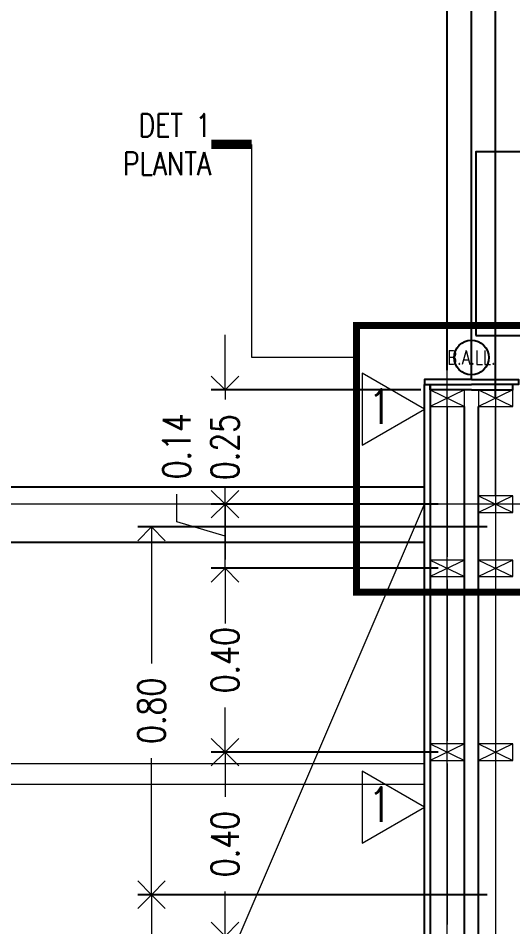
# Model space of a CAD drawing. Header units: metres. Extents: x -2 to 612, y -64 to 156.
# Drawn here: x 462.758 to 463.835, y 29.282 to 31.258 of the extents above; entities that cross this region are included whole.
import ezdxf

# ---------------------------------------------------------------- set-up
doc = ezdxf.new("R2010")
doc.units = ezdxf.units.M
doc.header["$LTSCALE"] = 5
doc.header["$MEASUREMENT"] = 0
doc.linetypes.add('HIDDEN', pattern=[0.375, 0.25, -0.125])
doc.layers.get('0').update_dxf_attribs({"color": 30})
doc.layers.get('DEFPOINTS').update_dxf_attribs({"color": 210})
for name, color, linetype, lineweight in [('A-ANNO-DIMS', 3, 'Continuous', 18), ('A-ANNO-SYMB', 3, 'Continuous', 18), ('A-ANNO-TEXT', 3, 'Continuous', 18), ('A-DETL-MCUT', 4, 'Continuous', 25), ('A-ELEV-IDEN', 3, 'Continuous', 18), ('A-ELEV-MBE2', 4, 'Continuous', 25), ('A-WALL-PATT', 8, 'Continuous', 18), ('A-WALL-STUD', 3, 'Continuous', 18)]:
    doc.layers.add(name, color=color, linetype=linetype, lineweight=lineweight)
doc.styles.add('E-ROMANS', font='romans.shx', dxfattribs={"width": 0.8})
doc.dimstyles.new('E-0050_ARW_12', dxfattribs={"dimscale": 0.001, "dimtxt": 60, "dimasz": 60, "dimexe": 30, "dimexo": 20, "dimgap": 30, "dimtad": 0, "dimzin": 0, "dimdsep": 46, "dimtxsty": 'E-ROMANS', "dimblk": 'OPEN90', "dimcen": 30, "dimclrd": 256, "dimclre": 256, "dimclrt": 256, "dimadec": 0, "dimazin": 0, "dimtfac": 1, "dimtmove": 1, "dimatfit": 3, "dimldrblk": 'OPEN90', "dimfxl": 1, "dimtfill": 1, "dimtolj": 1, "dimtzin": 0, "dimlwd": -1, "dimarcsym": 0})

# ---------------------------------------------------------------- blocks, each defined once
blk = doc.blocks.new('_Open90')
at = {"color": 0, "linetype": 'ByBlock', "lineweight": -2}
for p, q in [((-0.5, 0.5), (0, 0)), ((0, 0), (-1, 0)), ((0, 0), (-0.5, -0.5))]:
    blk.add_line(p, q, dxfattribs=at)
blk = doc.blocks.new('*D530')
at = {"layer": 'A-ANNO-DIMS', "lineweight": -2, "transparency": 16777216}
for p, q in [((463.672, 29.6615), (463.1782, 29.6615)), ((463.672, 29.2615), (463.1782, 29.2615))]:
    blk.add_line(p, q, dxfattribs=at)
at = {"layer": 'A-ANNO-DIMS', "transparency": 16777216}
for p, q in [((463.2082, 29.6015), (463.2082, 29.5647)), ((463.2082, 29.3215), (463.2082, 29.3584))]:
    blk.add_line(p, q, dxfattribs=at)
at = {"layer": 'DEFPOINTS', "color": 0, "transparency": 16777216}
for p in [(463.2082, 29.6615), (463.692, 29.6615), (463.692, 29.2615)]:
    blk.add_point(p, dxfattribs=at)
at = {"layer": 'A-ANNO-DIMS', "transparency": 16777216, "xscale": 0.06, "yscale": 0.06, "zscale": 0.06}
for p, rotation in [((463.2082, 29.6615), 90), ((463.2082, 29.2615), 270)]:
    blk.add_blockref('_Open90', p, dxfattribs=dict(at, rotation=rotation))
at = {"layer": 'A-ANNO-DIMS', "transparency": 16777216, "insert": (463.2082, 29.4615), "char_height": 0.06, "attachment_point": 5, "rotation": 90, "style": 'E-ROMANS', "bg_fill": 3, "box_fill_scale": 1.25, "bg_fill_color": 256, "bg_fill_true_color": 13158600, "bg_fill_transparency": 0}
blk.add_mtext('\\A1;0.40', dxfattribs=at)
blk = doc.blocks.new('*D531')
at = {"layer": 'A-ANNO-DIMS', "lineweight": -2, "transparency": 16777216}
for p, q in [((463.672, 30.0615), (463.1782, 30.0615)), ((463.672, 29.6615), (463.1782, 29.6615))]:
    blk.add_line(p, q, dxfattribs=at)
at = {"layer": 'A-ANNO-DIMS', "transparency": 16777216}
for p, q in [((463.2082, 30.0015), (463.2082, 29.9647)), ((463.2082, 29.7215), (463.2082, 29.7584))]:
    blk.add_line(p, q, dxfattribs=at)
at = {"layer": 'DEFPOINTS', "color": 0, "transparency": 16777216}
for p in [(463.2082, 30.0615), (463.692, 30.0615), (463.692, 29.6615)]:
    blk.add_point(p, dxfattribs=at)
at = {"layer": 'A-ANNO-DIMS', "transparency": 16777216, "xscale": 0.06, "yscale": 0.06, "zscale": 0.06}
for p, rotation in [((463.2082, 30.0615), 90), ((463.2082, 29.6615), 270)]:
    blk.add_blockref('_Open90', p, dxfattribs=dict(at, rotation=rotation))
at = {"layer": 'A-ANNO-DIMS', "transparency": 16777216, "insert": (463.2082, 29.8615), "char_height": 0.06, "attachment_point": 5, "rotation": 90, "style": 'E-ROMANS', "bg_fill": 3, "box_fill_scale": 1.25, "bg_fill_color": 256, "bg_fill_true_color": 13158600, "bg_fill_transparency": 0}
blk.add_mtext('\\A1;0.40', dxfattribs=at)
blk = doc.blocks.new('*D532')
at = {"layer": 'A-ANNO-DIMS', "transparency": 16777216}
for p, q in [((463.2082, 30.261), (463.2082, 30.321)), ((463.1032, 30.1628), (463.1032, 30.2228)), ((463.2082, 30.0615), (463.2082, 30.201)), ((463.2082, 30.0615), (463.2082, 30.201)), ((463.2082, 30.1313), (463.1032, 30.1628)), ((463.2082, 30.0015), (463.2082, 29.9415))]:
    blk.add_line(p, q, dxfattribs=at)
at = {"layer": 'A-ANNO-DIMS', "lineweight": -2, "transparency": 16777216}
for p, q in [((463.672, 30.201), (463.1782, 30.201)), ((463.672, 30.0615), (463.1782, 30.0615))]:
    blk.add_line(p, q, dxfattribs=at)
at = {"layer": 'DEFPOINTS', "color": 0, "transparency": 16777216}
for p in [(463.2082, 30.201), (463.692, 30.201), (463.692, 30.0615)]:
    blk.add_point(p, dxfattribs=at)
at = {"layer": 'A-ANNO-DIMS', "transparency": 16777216, "xscale": 0.06, "yscale": 0.06, "zscale": 0.06}
for p, rotation in [((463.2082, 30.201), 270), ((463.2082, 30.0615), 90)]:
    blk.add_blockref('_Open90', p, dxfattribs=dict(at, rotation=rotation))
at = {"layer": 'A-ANNO-DIMS', "transparency": 16777216, "insert": (463.1032, 30.3271), "char_height": 0.06, "attachment_point": 5, "rotation": 90, "style": 'E-ROMANS', "bg_fill": 3, "box_fill_scale": 1.25, "bg_fill_color": 256, "bg_fill_true_color": 13158600, "bg_fill_transparency": 0}
blk.add_mtext('\\A1;0.14', dxfattribs=at)
blk = doc.blocks.new('*D533')
at = {"layer": 'A-ANNO-DIMS', "transparency": 16777216}
for p, q in [((463.2082, 30.5095), (463.2082, 30.5695)), ((463.2082, 30.4495), (463.2082, 30.4284)), ((463.2082, 30.201), (463.2082, 30.2221)), ((463.2082, 30.141), (463.2082, 30.081))]:
    blk.add_line(p, q, dxfattribs=at)
at = {"layer": 'A-ANNO-DIMS', "lineweight": -2, "transparency": 16777216}
for p, q in [((463.6345, 30.4495), (463.1782, 30.4495)), ((463.672, 30.201), (463.1782, 30.201))]:
    blk.add_line(p, q, dxfattribs=at)
at = {"layer": 'DEFPOINTS', "color": 0, "transparency": 16777216}
for p in [(463.2082, 30.4495), (463.6545, 30.4495), (463.692, 30.201)]:
    blk.add_point(p, dxfattribs=at)
at = {"layer": 'A-ANNO-DIMS', "transparency": 16777216, "xscale": 0.06, "yscale": 0.06, "zscale": 0.06}
for p, rotation in [((463.2082, 30.4495), 270), ((463.2082, 30.201), 90)]:
    blk.add_blockref('_Open90', p, dxfattribs=dict(at, rotation=rotation))
at = {"layer": 'A-ANNO-DIMS', "transparency": 16777216, "insert": (463.2082, 30.3253), "char_height": 0.06, "attachment_point": 5, "rotation": 90, "style": 'E-ROMANS', "bg_fill": 3, "box_fill_scale": 1.25, "bg_fill_color": 256, "bg_fill_true_color": 13158600, "bg_fill_transparency": 0}
blk.add_mtext('\\A1;0.25', dxfattribs=at)
blk = doc.blocks.new('*D563')
at = {"layer": 'A-ANNO-DIMS', "lineweight": -2, "transparency": 16777216}
for p, q in [((463.7971, 30.4335), (463.7971, 31.4467)), ((466.8941, 30.2085), (466.8941, 31.4467))]:
    blk.add_line(p, q, dxfattribs=at)
at = {"layer": 'A-ANNO-DIMS', "transparency": 16777216}
for p, q in [((463.8571, 31.4167), (465.2424, 31.4167)), ((466.8341, 31.4167), (465.4487, 31.4167))]:
    blk.add_line(p, q, dxfattribs=at)
at = {"layer": 'DEFPOINTS', "color": 0, "transparency": 16777216}
for p in [(466.8941, 31.4167), (463.7971, 30.4135), (466.8941, 30.1885)]:
    blk.add_point(p, dxfattribs=at)
at = {"layer": 'A-ANNO-DIMS', "transparency": 16777216, "xscale": 0.06, "yscale": 0.06, "zscale": 0.06, "rotation": 180}
blk.add_blockref('_Open90', (463.7971, 31.4167), dxfattribs=at)
at = {"layer": 'A-ANNO-DIMS', "transparency": 16777216, "xscale": 0.06, "yscale": 0.06, "zscale": 0.06}
blk.add_blockref('_Open90', (466.8941, 31.4167), dxfattribs=at)
at = {"layer": 'A-ANNO-DIMS', "transparency": 16777216, "insert": (465.3456, 31.4167), "char_height": 0.06, "attachment_point": 5, "style": 'E-ROMANS', "bg_fill": 3, "box_fill_scale": 1.25, "bg_fill_color": 256, "bg_fill_true_color": 13158600, "bg_fill_transparency": 0}
blk.add_mtext('\\A1;3.10', dxfattribs=at)
blk = doc.blocks.new('*D538')
at = {"layer": 'A-ANNO-DIMS', "lineweight": -2, "transparency": 16777216}
for p, q in [((463.7785, 30.1515), (463.0183, 30.1515)), ((463.7785, 29.3515), (463.0183, 29.3515))]:
    blk.add_line(p, q, dxfattribs=at)
at = {"layer": 'A-ANNO-DIMS', "transparency": 16777216}
for p, q in [((463.0483, 30.0915), (463.0483, 29.8547)), ((463.0483, 29.4115), (463.0483, 29.6484))]:
    blk.add_line(p, q, dxfattribs=at)
at = {"layer": 'DEFPOINTS', "color": 0, "transparency": 16777216}
for p in [(463.7985, 30.1515), (463.0483, 29.3515), (463.7985, 29.3515)]:
    blk.add_point(p, dxfattribs=at)
at = {"layer": 'A-ANNO-DIMS', "transparency": 16777216, "xscale": 0.06, "yscale": 0.06, "zscale": 0.06}
for p, rotation in [((463.0483, 30.1515), 90), ((463.0483, 29.3515), 270)]:
    blk.add_blockref('_Open90', p, dxfattribs=dict(at, rotation=rotation))
at = {"layer": 'A-ANNO-DIMS', "transparency": 16777216, "insert": (463.0483, 29.7515), "char_height": 0.06, "attachment_point": 5, "rotation": 90, "style": 'E-ROMANS', "bg_fill": 3, "box_fill_scale": 1.25, "bg_fill_color": 256, "bg_fill_true_color": 13158600, "bg_fill_transparency": 0}
blk.add_mtext('\\A1;0.80', dxfattribs=at)
blk = doc.blocks.new('*D539')
at = {"layer": 'A-ANNO-DIMS', "lineweight": -2, "transparency": 16777216}
for p, q in [((463.7785, 29.3515), (463.0183, 29.3515)), ((463.7785, 28.6515), (463.0183, 28.6515))]:
    blk.add_line(p, q, dxfattribs=at)
at = {"layer": 'A-ANNO-DIMS', "transparency": 16777216}
for p, q in [((463.0483, 29.2915), (463.0483, 29.1047)), ((463.0483, 28.7115), (463.0483, 28.8984))]:
    blk.add_line(p, q, dxfattribs=at)
at = {"layer": 'DEFPOINTS', "color": 0, "transparency": 16777216}
for p in [(463.7985, 29.3515), (463.0483, 28.6515), (463.7985, 28.6515)]:
    blk.add_point(p, dxfattribs=at)
at = {"layer": 'A-ANNO-DIMS', "transparency": 16777216, "xscale": 0.06, "yscale": 0.06, "zscale": 0.06}
for p, rotation in [((463.0483, 29.3515), 90), ((463.0483, 28.6515), 270)]:
    blk.add_blockref('_Open90', p, dxfattribs=dict(at, rotation=rotation))
at = {"layer": 'A-ANNO-DIMS', "transparency": 16777216, "insert": (463.0483, 29.0015), "char_height": 0.06, "attachment_point": 5, "rotation": 90, "style": 'E-ROMANS', "bg_fill": 3, "box_fill_scale": 1.25, "bg_fill_color": 256, "bg_fill_true_color": 13158600, "bg_fill_transparency": 0}
blk.add_mtext('\\A1;0.70', dxfattribs=at)
blk = doc.blocks.new('*D1474')
at = {"layer": 'A-ANNO-DIMS', "lineweight": -2, "transparency": 16777216}
for p, q in [((460.595, 30.4816), (460.595, 33.0617)), ((463.692, 30.4926), (463.692, 33.0617))]:
    blk.add_line(p, q, dxfattribs=at)
at = {"layer": 'A-ANNO-DIMS', "transparency": 16777216}
for p, q in [((460.655, 33.0317), (462.0404, 33.0317)), ((463.632, 33.0317), (462.2467, 33.0317))]:
    blk.add_line(p, q, dxfattribs=at)
at = {"layer": 'DEFPOINTS', "color": 0, "transparency": 16777216}
for p in [(463.692, 33.0317), (463.692, 30.4726), (460.595, 30.4616)]:
    blk.add_point(p, dxfattribs=at)
at = {"layer": 'A-ANNO-DIMS', "transparency": 16777216, "xscale": 0.06, "yscale": 0.06, "zscale": 0.06, "rotation": 180}
blk.add_blockref('_Open90', (460.595, 33.0317), dxfattribs=at)
at = {"layer": 'A-ANNO-DIMS', "transparency": 16777216, "xscale": 0.06, "yscale": 0.06, "zscale": 0.06}
blk.add_blockref('_Open90', (463.692, 33.0317), dxfattribs=at)
at = {"layer": 'A-ANNO-DIMS', "transparency": 16777216, "insert": (462.1435, 33.0317), "char_height": 0.06, "attachment_point": 5, "style": 'E-ROMANS', "bg_fill": 3, "box_fill_scale": 1.25, "bg_fill_color": 256, "bg_fill_true_color": 13158600, "bg_fill_transparency": 0}
blk.add_mtext('\\A1;3.10', dxfattribs=at)
blk = doc.blocks.new('*D1475')
at = {"layer": 'A-ANNO-DIMS', "transparency": 16777216}
for p, q in [((463.7446, 33.0317), (463.7761, 33.1367)), ((463.7761, 33.1367), (463.8361, 33.1367)), ((463.632, 33.0317), (463.572, 33.0317)), ((463.692, 33.0317), (463.7971, 33.0317)), ((463.692, 33.0317), (463.7971, 33.0317)), ((463.8571, 33.0317), (463.9171, 33.0317))]:
    blk.add_line(p, q, dxfattribs=at)
at = {"layer": 'A-ANNO-DIMS', "lineweight": -2, "transparency": 16777216}
for p, q in [((463.692, 30.4926), (463.692, 33.0617)), ((463.7971, 30.4816), (463.7971, 33.0617))]:
    blk.add_line(p, q, dxfattribs=at)
at = {"layer": 'DEFPOINTS', "color": 0, "transparency": 16777216}
for p in [(463.7971, 33.0317), (463.692, 30.4726), (463.7971, 30.4616)]:
    blk.add_point(p, dxfattribs=at)
at = {"layer": 'A-ANNO-DIMS', "transparency": 16777216, "xscale": 0.06, "yscale": 0.06, "zscale": 0.06}
blk.add_blockref('_Open90', (463.692, 33.0317), dxfattribs=at)
at = {"layer": 'A-ANNO-DIMS', "transparency": 16777216, "xscale": 0.06, "yscale": 0.06, "zscale": 0.06, "rotation": 180}
blk.add_blockref('_Open90', (463.7971, 33.0317), dxfattribs=at)
at = {"layer": 'A-ANNO-DIMS', "transparency": 16777216, "insert": (463.9323, 33.1367), "char_height": 0.06, "attachment_point": 5, "style": 'E-ROMANS', "bg_fill": 3, "box_fill_scale": 1.25, "bg_fill_color": 256, "bg_fill_true_color": 13158600, "bg_fill_transparency": 0}
blk.add_mtext('\\A1;0.11', dxfattribs=at)
blk = doc.blocks.new('*D1476')
at = {"layer": 'A-ANNO-DIMS', "lineweight": -2, "transparency": 16777216}
for p, q in [((463.7971, 30.4816), (463.7971, 33.0617)), ((466.8941, 30.0565), (466.8941, 33.0617))]:
    blk.add_line(p, q, dxfattribs=at)
at = {"layer": 'A-ANNO-DIMS', "transparency": 16777216}
for p, q in [((463.8571, 33.0317), (465.2424, 33.0317)), ((466.8341, 33.0317), (465.4487, 33.0317))]:
    blk.add_line(p, q, dxfattribs=at)
at = {"layer": 'DEFPOINTS', "color": 0, "transparency": 16777216}
for p in [(466.8941, 33.0317), (463.7971, 30.4616), (466.8941, 30.0365)]:
    blk.add_point(p, dxfattribs=at)
at = {"layer": 'A-ANNO-DIMS', "transparency": 16777216, "xscale": 0.06, "yscale": 0.06, "zscale": 0.06, "rotation": 180}
blk.add_blockref('_Open90', (463.7971, 33.0317), dxfattribs=at)
at = {"layer": 'A-ANNO-DIMS', "transparency": 16777216, "xscale": 0.06, "yscale": 0.06, "zscale": 0.06}
blk.add_blockref('_Open90', (466.8941, 33.0317), dxfattribs=at)
at = {"layer": 'A-ANNO-DIMS', "transparency": 16777216, "insert": (465.3456, 33.0317), "char_height": 0.06, "attachment_point": 5, "style": 'E-ROMANS', "bg_fill": 3, "box_fill_scale": 1.25, "bg_fill_color": 256, "bg_fill_true_color": 13158600, "bg_fill_transparency": 0}
blk.add_mtext('\\A1;3.10', dxfattribs=at)

msp = doc.modelspace()

# ---------------------------------------------------------------- linework, layer by layer
at = {"layer": 'A-ANNO-SYMB', "linetype": 'HIDDEN'}
msp.add_line((463.74454, 30.47254), (463.74454, 32.95053), dxfattribs=at)
at = {"layer": 'A-ANNO-SYMB'}
msp.add_line((478.32254, 30.20104), (455.48822, 30.20104), dxfattribs=at)
at = {"layer": 'A-DETL-MCUT'}
for points in [[(463.74454, 30.47255), (463.84657, 30.47255), (463.84657, 30.46155), (463.74454, 30.46155)], [(463.74454, 30.44955), (463.83457, 30.44956), (463.83457, 30.46155), (463.74454, 30.46155)]]:
    msp.add_lwpolyline(points, dxfattribs=at)
at = {"layer": 'A-ELEV-MBE2'}
for p, q in [((463.74454, 30.47255), (463.74454, 32.95053)), ((463.74454, 30.47259), (463.74455, 32.95053)), ((463.75957, 23.00954), (463.75957, 30.41355))]:
    msp.add_line(p, q, dxfattribs=at)
at = {"layer": 'A-ELEV-MBE2', "ltscale": 0.05}
msp.add_lwpolyline([(463.75373, 30.56784), (464.15373, 30.56784), (464.15373, 30.96784), (463.75373, 30.96784)], close=True, dxfattribs=at)
msp.add_circle((463.74454, 30.52012), 0.0375, dxfattribs=at)

# ---------------------------------------------------------------- dimensions: what is measured, and where the dimension line sits
at = {"layer": 'A-ANNO-DIMS'}
dim = msp.add_linear_dim(base=(463.20824, 29.66153), p1=(463.69203, 29.26154), p2=(463.69203, 29.66153), angle=90, dimstyle='E-0050_ARW_12', dxfattribs=at)
dim.commit()
dim.dimension.update_dxf_attribs({"geometry": '*D530', "text_midpoint": (463.20824, 29.46154)})

# ---------------------------------------------------------------- next in the draw order: dimensions: what is measured, and where the dimension line sits
dim = msp.add_linear_dim(base=(466.89407, 31.41672), p1=(463.79707, 30.41353), p2=(466.89407, 30.18854), dimstyle='E-0050_ARW_12', dxfattribs=at)
dim.commit()
dim.dimension.update_dxf_attribs({"geometry": '*D563', "text_midpoint": (465.34557, 31.41672)})
dim = msp.add_linear_dim(base=(463.20824, 30.06153), p1=(463.69203, 29.66153), p2=(463.69203, 30.06153), angle=90, dimstyle='E-0050_ARW_12', dxfattribs=at)
dim.commit()
dim.dimension.update_dxf_attribs({"geometry": '*D531', "text_midpoint": (463.20824, 29.86153)})

# ---------------------------------------------------------------- next in the draw order: dimensions: what is measured, and where the dimension line sits
dim = msp.add_linear_dim(base=(463.20824, 30.20103), p1=(463.69203, 30.06153), p2=(463.69203, 30.20103), angle=90, dimstyle='E-0050_ARW_12', dxfattribs=at)
dim.commit()
dim.dimension.update_dxf_attribs({"geometry": '*D532', "text_midpoint": (463.10324, 30.25278)})

# ---------------------------------------------------------------- next in the draw order: dimensions: what is measured, and where the dimension line sits
dim = msp.add_linear_dim(base=(463.20824, 30.44955), p1=(463.69203, 30.20103), p2=(463.65453, 30.44955), angle=90, dimstyle='E-0050_ARW_12', dxfattribs=at)
dim.commit()
dim.dimension.update_dxf_attribs({"geometry": '*D533', "text_midpoint": (463.20824, 30.32529)})

# ---------------------------------------------------------------- next in the draw order: linework, layer by layer
at = {"layer": 'A-DETL-MCUT'}
for points in [[(463.74454, 30.47259), (463.64252, 30.47259), (463.64252, 30.46159), (463.74454, 30.46159)], [(463.74455, 30.44955), (463.65453, 30.44955), (463.65453, 30.46155), (463.74455, 30.46155)]]:
    msp.add_lwpolyline(points, dxfattribs=at)
at = {"layer": 'A-ELEV-MBE2'}
msp.add_line((460.65352, 30.23853), (463.64253, 30.23852), dxfattribs=at)
at = {"layer": 'A-WALL-STUD'}
for p, q in [((463.72953, 30.44955), (463.65453, 30.41355)), ((463.65453, 30.44955), (463.72953, 30.41355))]:
    msp.add_line(p, q, dxfattribs=at)
msp.add_lwpolyline([(463.72953, 30.44955), (463.65453, 30.44955), (463.65453, 30.41355), (463.72953, 30.41355)], close=True, dxfattribs=at)

# ---------------------------------------------------------------- next in the draw order: texts
at = {"layer": 'A-ANNO-TEXT', "insert": (463.74454, 30.52012), "char_height": 0.03, "attachment_point": 5, "style": 'E-ROMANS'}
msp.add_mtext('\\pi-0.09,l0.09,t0.09;B.A.LL.', dxfattribs=at)
at = {"layer": 'A-ANNO-TEXT', "insert": (463.54562, 30.41326), "char_height": 0.075, "attachment_point": 5, "rotation": 0.00048, "style": 'E-ROMANS'}
msp.add_mtext('\\pi-0.45,l0.45,t0.45;1', dxfattribs=at)

# ---------------------------------------------------------------- next in the draw order: dimensions: what is measured, and where the dimension line sits
at = {"layer": 'A-ANNO-DIMS'}
dim = msp.add_linear_dim(base=(463.04829, 29.35153), p1=(463.79852, 30.15153), p2=(463.79853, 29.35153), angle=90, dimstyle='E-0050_ARW_12', dxfattribs=at)
dim.commit()
dim.dimension.update_dxf_attribs({"geometry": '*D538', "text_midpoint": (463.04829, 29.75153)})

# ---------------------------------------------------------------- next in the draw order: linework, layer by layer
at = {"layer": 'A-ANNO-TEXT'}
msp.add_lwpolyline([(463.64252, 29.54199), (463.50666, 29.62043), (463.50666, 29.46355)], close=True, dxfattribs=at)
at = {"layer": 'A-ELEV-IDEN'}
for p, q in [((460.63251, 29.63656), (463.64251, 29.63657)), ((460.63251, 29.59156), (463.64251, 29.59157))]:
    msp.add_line(p, q, dxfattribs=at)
at = {"layer": 'A-ELEV-MBE2'}
msp.add_line((460.64251, 30.11853), (463.64253, 30.11852), dxfattribs=at)
at = {"layer": 'A-WALL-PATT', "ltscale": 0.1}
for p, q in [((463.69203, 30.41355), (463.69203, 30.08653)), ((463.69203, 30.03653), (463.69203, 29.68653))]:
    msp.add_line(p, q, dxfattribs=at)
at = {"layer": 'A-WALL-STUD'}
for p, q in [((463.72953, 30.07953), (463.65453, 30.04353)), ((463.65453, 30.07953), (463.72953, 30.04353)), ((463.72953, 29.67955), (463.65453, 29.64355)), ((463.65453, 29.67955), (463.72953, 29.64355)), ((463.72953, 29.67953), (463.65453, 29.64353)), ((463.65453, 29.67953), (463.72953, 29.64353)), ((463.83457, 29.67954), (463.75957, 29.64354)), ((463.75957, 29.67954), (463.83457, 29.64354))]:
    msp.add_line(p, q, dxfattribs=at)
for points in [[(463.72953, 30.07953), (463.65453, 30.07953), (463.65453, 30.04353), (463.72953, 30.04353)], [(463.72953, 29.67955), (463.65453, 29.67955), (463.65453, 29.64355), (463.72953, 29.64355)], [(463.72953, 29.67953), (463.65453, 29.67953), (463.65453, 29.64353), (463.72953, 29.64353)], [(463.83457, 29.67954), (463.75957, 29.67954), (463.75957, 29.64354), (463.83457, 29.64354)]]:
    msp.add_lwpolyline(points, close=True, dxfattribs=at)

# ---------------------------------------------------------------- next in the draw order: texts
at = {"layer": 'A-ANNO-TEXT', "insert": (463.54562, 29.54764), "char_height": 0.075, "attachment_point": 5, "rotation": 0.00048, "style": 'E-ROMANS'}
msp.add_mtext('\\pi-0.45,l0.45,t0.45;1', dxfattribs=at)

# ---------------------------------------------------------------- next in the draw order: dimensions: what is measured, and where the dimension line sits
at = {"layer": 'A-ANNO-DIMS'}
dim = msp.add_linear_dim(base=(463.04829, 28.65153), p1=(463.79853, 29.35153), p2=(463.79853, 28.65153), angle=90, dimstyle='E-0050_ARW_12', dxfattribs=at)
dim.commit()
dim.dimension.update_dxf_attribs({"geometry": '*D539', "text_midpoint": (463.04829, 29.00153)})

# ---------------------------------------------------------------- next in the draw order: linework, layer by layer
at = {"layer": 'A-ANNO-SYMB'}
for p, q in [((463.79707, 33.61894), (463.79707, 21.59535)), ((463.69203, 21.94694), (463.69203, 33.22033))]:
    msp.add_line(p, q, dxfattribs=at)
at = {"layer": 'A-DETL-MCUT'}
msp.add_lwpolyline([(463.64253, 29.26153), (463.64253, 30.46155), (463.65453, 30.46155), (463.65453, 29.26153)], close=True, dxfattribs=at)
at = {"layer": 'A-ELEV-IDEN'}
msp.add_line((460.65352, 23.23954), (463.64253, 30.20104), dxfattribs=at)
at = {"layer": 'A-ELEV-MBE2'}
for p, q in [((463.72953, 23.00954), (463.72953, 30.41355)), ((463.75957, 23.00953), (463.75957, 30.41354))]:
    msp.add_line(p, q, dxfattribs=at)
at = {"layer": 'A-WALL-PATT', "ltscale": 0.1}
for p, q in [((463.69203, 29.63653), (463.69203, 29.28655)), ((463.79707, 29.63654), (463.79707, 29.28654))]:
    msp.add_line(p, q, dxfattribs=at)

# ---------------------------------------------------------------- next in the draw order: dimensions: what is measured, and where the dimension line sits
at = {"layer": 'A-ANNO-DIMS'}
dim = msp.add_linear_dim(base=(463.69203, 33.03166), p1=(460.59502, 30.46155), p2=(463.69203, 30.47259), dimstyle='E-0050_ARW_12', dxfattribs=at)
dim.commit()
dim.dimension.update_dxf_attribs({"geometry": '*D1474', "text_midpoint": (462.14353, 33.03166)})

# ---------------------------------------------------------------- next in the draw order: linework, layer by layer
at = {"layer": 'A-ANNO-SYMB', "const_width": 0.02}
msp.add_lwpolyline([(463.17818, 30.98373), (463.26642, 30.98373)], dxfattribs=at)
at = {"layer": 'A-ANNO-SYMB'}
msp.add_lwpolyline([(463.49457, 30.52023), (463.26642, 30.52023), (463.26642, 30.98373), (463.26642, 30.98373)], dxfattribs=at)

# ---------------------------------------------------------------- next in the draw order: texts
at = {"layer": 'A-ANNO-TEXT', "insert": (463.17818, 30.98373), "char_height": 0.05, "attachment_point": 6, "style": 'E-ROMANS'}
msp.add_mtext('\\pi-0.15,l0.15,t0.15;DET 1\\PPLANTA', dxfattribs=at)

# ---------------------------------------------------------------- next in the draw order: dimensions: what is measured, and where the dimension line sits
at = {"layer": 'A-ANNO-DIMS'}
dim = msp.add_linear_dim(base=(463.79707, 33.03166), p1=(463.69203, 30.47259), p2=(463.79707, 30.46155), dimstyle='E-0050_ARW_12', dxfattribs=at)
dim.commit()
dim.dimension.update_dxf_attribs({"geometry": '*D1475', "text_midpoint": (463.86605, 33.13666)})

# ---------------------------------------------------------------- next in the draw order: linework, layer by layer
at = {"layer": 'A-ANNO-TEXT'}
msp.add_lwpolyline([(463.64252, 30.40761), (463.50666, 30.48605), (463.50666, 30.32917)], close=True, dxfattribs=at)

# ---------------------------------------------------------------- next in the draw order: dimensions: what is measured, and where the dimension line sits
at = {"layer": 'A-ANNO-DIMS'}
dim = msp.add_linear_dim(base=(466.89407, 33.03166), p1=(463.79707, 30.46155), p2=(466.89407, 30.03654), dimstyle='E-0050_ARW_12', dxfattribs=at)
dim.commit()
dim.dimension.update_dxf_attribs({"geometry": '*D1476', "text_midpoint": (465.34557, 33.03166)})

# ---------------------------------------------------------------- next in the draw order: linework, layer by layer
at = {"layer": 'A-ANNO-SYMB', "ltscale": 0.5, "const_width": 0.015}
msp.add_lwpolyline([(463.49457, 30.58953), (463.99457, 30.58953), (463.99457, 30.00941), (463.49457, 30.00941), (463.49457, 30.58953)], dxfattribs=at)
at = {"layer": 'A-WALL-PATT', "ltscale": 0.1}
for p, q in [((463.79707, 30.21904), (463.79707, 30.41353)), ((463.79707, 30.18304), (463.79707, 30.07954)), ((463.79707, 30.03654), (463.79707, 29.68654))]:
    msp.add_line(p, q, dxfattribs=at)
at = {"layer": 'A-WALL-STUD'}
for p, q in [((463.83457, 30.44956), (463.75957, 30.41356)), ((463.75957, 30.44956), (463.83457, 30.41356)), ((463.83457, 30.21904), (463.75957, 30.18304)), ((463.75957, 30.21904), (463.83457, 30.18304)), ((463.83457, 30.07954), (463.75957, 30.04354)), ((463.75957, 30.07954), (463.83457, 30.04354))]:
    msp.add_line(p, q, dxfattribs=at)
for points in [[(463.83457, 30.44956), (463.75957, 30.44956), (463.75957, 30.41356), (463.83457, 30.41356)], [(463.83457, 30.21904), (463.75957, 30.21904), (463.75957, 30.18304), (463.83457, 30.18304)], [(463.83457, 30.07954), (463.75957, 30.07954), (463.75957, 30.04354), (463.83457, 30.04354)]]:
    msp.add_lwpolyline(points, close=True, dxfattribs=at)

doc.saveas('drawing.dxf')
